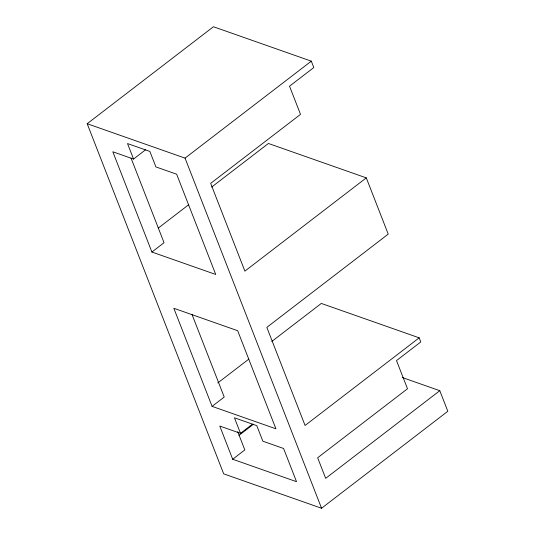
<?xml version="1.0" encoding="UTF-8"?>
<svg xmlns="http://www.w3.org/2000/svg" width="535" height="535" viewBox="0 0 535 535"><rect width="100%" height="100%" fill="white"/><g stroke="black" fill="none" stroke-linecap="round" stroke-linejoin="round"><path stroke-width="0.8" d="M133.569 159.076L127.504 143.554L149.847 151.405L155.912 166.927L176.657 174.216L215.732 274.468L151.9 252.032L112.825 151.786L133.569 159.076L145.667 149.686M87.178 123.719L213.438 26.75L311.31 61.15L313.804 67.55L289.529 86.195L300.516 114.37L210.67 183.371L244.89 271.125L366.294 177.874L388.229 234.123L266.825 327.373L305.077 425.465L419.186 337.832L420.791 341.945L396.509 360.59L407.496 388.764L317.65 457.766L325.675 478.35L439.797 390.697L447.822 411.281L321.562 508.25L223.69 473.849L87.178 123.719L185.05 158.119L321.562 508.25M185.05 158.119L311.31 61.15M158.24 228.111L188.587 204.798M211.679 187.063L268.423 143.474L366.294 177.874M151.9 252.032L164.044 242.709L131.028 158.059M217.765 382.96L248.762 359.152M271.847 341.424L321.314 303.432L419.186 337.832M212.087 406.373L275.92 428.803L237.667 330.71L173.835 308.28L212.087 406.373L224.225 397.05L192.045 314.533M240.516 433.35L234.45 417.795L256.793 425.653L262.852 441.201L283.597 448.49L296.517 481.687L232.685 459.251L219.771 426.054L240.516 433.35L252.433 424.195M239.018 435.336L253.53 424.188M232.685 459.251L244.823 449.928L237.694 431.638M402.213 377.489L439.797 390.697"/></g></svg>
